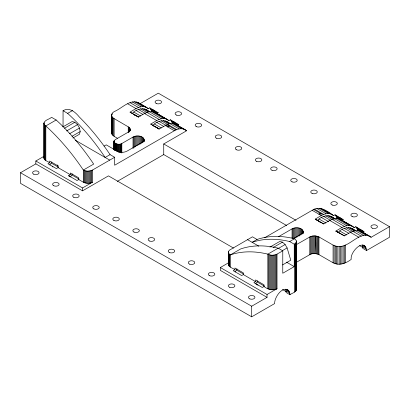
<?xml version="1.0" encoding="UTF-8"?>
<svg xmlns="http://www.w3.org/2000/svg" width="410" height="410" viewBox="0 0 410 410"><rect width="100%" height="100%" fill="white"/><g stroke="black" fill="none" stroke-linecap="round" stroke-linejoin="round"><path stroke-width="0.61" d="M83.327 182.204L78.735 179.549L78.735 177.853L70.315 172.989L70.315 174.691L58.066 167.618L58.066 165.917L49.641 161.058L49.641 162.755C47.821 161.279 44.224 160.715 43.911 157.891L43.921 123.307C44.536 119.781 49.349 119.412 51.578 117.332L56.17 119.986L59.558 123.149A154.088 88.996 60 0 1 93.67 164.082L83.327 170.047L83.327 182.204C86.136 183.675 89.703 183.675 92.516 182.204L92.516 170.047L114.662 157.261L114.662 165.22L174.378 130.744C178.032 128.55 183.234 127.551 186.627 130.744L163.739 143.961L163.739 154.57L286.595 225.5M43.993 158.48L44.003 122.718M44.229 159.049L44.239 124.466L43.921 123.307M44.618 159.598L44.628 125.009L44.239 124.466M45.151 160.095L45.161 125.511L44.628 125.009M45.817 160.546L45.823 125.957L45.161 125.511M84.101 182.583L84.101 170.427L83.327 170.047A154.068 88.985 60 0 0 45.823 125.957L56.17 119.986M84.972 182.891L84.972 170.734L84.101 170.427M85.915 183.116L85.915 170.96L84.972 170.734M86.905 183.255L86.905 171.098L85.915 170.96M87.919 183.301L87.919 171.144L90.871 170.734L92.516 170.047M88.939 183.255L88.939 171.098M89.928 183.116L89.928 170.96M90.871 182.891L90.871 170.734M91.737 182.583L91.737 170.427M247.553 239.655L252.135 242.32A154.068 88.99 60 0 1 289.66 241.546L294.252 244.201L294.252 266.618L282.767 273.25L282.777 250.817L277.022 254.133L277.016 288.722C272.752 291.079 267.581 289.322 263.999 286.513L263.999 284.812L255.579 279.953L255.579 281.649L243.33 274.577L243.33 272.881L234.909 268.017L234.909 269.718C232.926 268.002 228.836 267.52 228.411 264.414L228.411 252.258L228.729 251.099L229.651 250.054L252.463 236.821L257.049 239.486A154.068 88.99 60 0 1 287.835 237.359C290.69 238.302 295.877 237.451 296.471 241.362L296.471 289.419C296.051 292.53 291.956 293.007 289.978 294.723L286.149 292.514L285.734 289.885L289.562 292.094L289.978 294.723M228.493 264.998L228.493 251.668M228.729 265.572L228.729 253.416L228.411 252.258M229.118 266.116L229.118 253.959L228.729 253.416M229.651 266.618L229.651 254.461L229.118 253.959M230.312 267.064L230.317 254.907L229.651 254.461M267.827 288.722L267.838 254.133L278.185 248.163L282.777 250.817M268.601 289.106L268.611 254.518L267.838 254.133A154.068 88.99 60 0 0 230.317 254.907L240.66 248.942A154.088 89.001 60 0 1 274.797 247.42L278.185 248.163M269.472 289.414L269.483 254.825L268.611 254.518M270.415 289.639L270.421 255.051L269.483 254.825M271.405 289.773L271.415 255.189L270.421 255.051M272.419 289.819L272.43 255.235L275.377 254.825L277.022 254.133M273.439 289.773L273.444 255.189M274.428 289.639L274.439 255.051M275.371 289.414L275.377 254.825M276.237 289.106L276.248 254.518M294.57 292.074L294.57 244.017L295.764 243.068L296.471 241.362M295.231 291.623L295.231 243.571M295.764 291.126L295.764 243.068M296.153 290.577L296.153 242.525M296.394 290.008L296.394 240.778M117.388 138.242C115.302 136.843 111.781 135.843 111.592 132.825L111.592 115.143L112.535 112.873L114.129 111.607C121.642 108.84 131.251 97.247 139.928 103.781L158.301 93.178L389.5 226.658L389.5 237.267L366.535 250.525C364.5 236.99 349.797 252.047 351.221 259.366C346.24 263.23 339.075 266.1 333.079 262.769L318.954 254.615L315.341 253.559L315.377 235.883L312.358 236.022L310.544 236.555L296.169 244.744M144.069 141.435C145.043 135.679 136.714 134.849 133.03 137.058L121.816 143.526C119.33 145.765 111.166 143.034 115.169 139.687L128.248 132.138C130.667 131.19 130.667 127.776 128.248 126.833L113.247 118.08L112.017 116.686L111.592 115.143M303.103 233.254C304.077 227.494 295.748 226.668 292.063 228.872L278.452 236.729M43.911 157.891L43.993 157.307M111.592 132.825L111.699 132.04M228.411 264.414L228.493 263.825M62.863 126.915L72.15 121.55L74.83 122.267L77.51 124.645L79.473 128.043L80.191 131.548L79.473 134.229L72.918 138.016M144.069 140.174L143.459 141.353L142.214 142.357L126.972 151.157C123.963 152.735 120.14 152.735 117.132 151.157L106.216 144.858L104.084 146.088M303.103 231.988L301.939 233.705L293.242 238.799M49.825 165.03L51.793 162.006M70.494 176.961L72.462 173.942M235.089 271.989L237.057 268.97M255.758 283.925L257.726 280.901M155.211 112.355L156.769 113.508L158.178 112.694L149.758 107.83L148.348 108.645C142.67 103.643 135.151 109.06 130.062 112.13L138.483 116.993C143.377 114.282 149.312 109.455 155.211 112.355L169.017 120.581L170.427 119.766L178.847 124.63L177.438 125.439L178.519 126.065M167.459 119.428C161.56 116.522 155.626 121.355 150.731 124.066L159.049 129.037L167.546 124.291L169.848 123.589L174.065 123.589L185.069 129.596M315.223 219.207L315.326 219.094C320.415 216.019 327.938 210.602 333.612 215.609L335.021 214.794L343.447 219.657L342.037 220.467C336.359 215.465 328.835 220.882 323.746 223.957L315.223 219.207L319.539 221.523M335.892 231.137L336 231.025C341.084 227.955 348.608 222.538 354.286 227.54L355.695 226.73L364.116 231.588L362.707 232.403C357.028 227.396 349.51 232.818 344.42 235.888L335.892 231.137L340.208 233.459M131.994 113.637C136.489 108.655 144.412 106.713 149.665 111.786M152.663 125.573C157.158 120.591 165.081 118.649 170.334 123.723M317.709 220.206C322.173 215.414 329.865 213.887 334.929 218.75M337.932 232.531C342.422 227.55 350.35 225.613 355.598 230.681M63.053 126.731L63.053 110.72C69.341 106.769 75.46 112.227 79.294 116.963A154.068 88.985 60 0 1 110.064 154.626L114.662 157.261M63.053 110.72L67.645 113.37L72.56 110.536M64.452 128.263L74.83 122.267M66.584 130.954L77.51 124.645M69.638 133.721L79.473 128.043M71.996 136.284L80.191 131.548M233.536 248.081L108.46 175.875L82.543 190.84L35.844 163.877L35.844 160.997L44.152 156.2M289.562 292.094C283.899 283.428 274.121 297.317 274.664 303.564L251.699 316.822L20.5 183.342L20.5 172.733L35.844 163.877M49.641 162.755L47.95 163.733L56.37 168.597L58.066 167.618M69.495 176.592L68.619 175.664L70.315 174.691M110.064 154.626L105.15 157.46L75.24 140.179M176.736 129.596L167.546 124.291L169.058 125.998L167.531 126.88L169.058 125.998L175.905 129.95M78.735 179.549L77.039 180.528L68.619 175.664M35.844 160.997L82.543 187.959L92.516 182.204M117.306 181.374L163.739 154.57M257.049 239.486L252.135 242.32L258.787 246.159M264.655 237.738L312.179 210.304C318.821 205.574 326.473 210.361 332.054 214.456M220.344 267.52L267.043 294.482L267.043 297.358L220.344 270.395L220.344 267.52L228.652 262.723M312.179 210.304L321.363 215.609L320.553 213.461L319.026 214.256L320.553 213.461L323.721 214.456L314.537 209.151M269.959 247.107L279.789 241.428L282.469 242.146L285.15 244.524L287.113 247.922L290.762 260.191L282.562 264.921M273.183 247.512L282.469 242.146M234.909 269.718L233.213 270.697L241.633 275.556L243.33 274.577M289.66 241.546L294.57 238.712M278.047 248.624L285.15 244.524M282.193 250.761L287.113 247.922M294.252 244.201L294.57 244.017M255.579 281.649L253.882 282.628L262.303 287.492L263.999 286.513M296.169 262.426L310.544 254.231L312.358 253.703L315.341 253.559M316.371 236.022L316.371 253.703L315.377 235.883L318.954 236.934L333.079 245.088C336.825 247.051 341.581 247.051 345.328 245.088C352.841 242.32 362.45 230.727 371.127 237.267L389.5 226.658M267.043 294.482L277.016 288.722M20.5 172.733L251.699 306.214L267.043 297.358M86.905 171.098L87.919 171.144M271.415 255.189L272.43 255.235M169.058 125.998L165.189 125.439L174.378 130.744M256.265 284.632L258.1 285.063M158.178 112.694L151.464 110.792L154.657 112.581M178.314 124.45L172.133 122.723L173.732 123.62M153.709 126.275L154.837 126.603M176.387 125.111L178.001 125.726M149.758 107.83L151.054 109.757L157.466 113.288M170.427 119.766L171.728 121.688L178.135 125.219M342.827 220.134L336.323 216.716L335.021 214.794L342.734 220.247M364.018 232.378L356.992 228.652L355.695 226.73L363.404 232.183M154.954 111.623L150.706 109.239L153.97 110.264L155.718 113.175M175.623 123.559L171.375 121.17L174.634 122.195L176.136 124.594M109.752 160.1L105.15 157.46A154.068 88.985 60 0 0 67.645 113.37M138.365 102.633L146.79 107.497M340.474 219.319L352.723 226.392M361.143 231.255L369.569 236.114M140.456 104.089L148.348 108.645M156.769 113.508L169.017 120.581M179.6 126.69L186.627 130.744M324.428 210.304L333.612 215.609M343.631 221.39L344.697 222.005M345.763 222.62L354.286 227.54M362.707 232.403L371.127 237.267M136.55 101.931L144.976 106.795M153.396 111.658L165.645 118.726M174.065 123.589L183.249 128.894M321.05 208.454L330.24 213.759M338.66 218.617L350.909 225.69M359.329 230.553L367.749 235.412M134.526 101.695L142.946 106.559M151.367 111.423L163.616 118.49M172.036 123.354L181.225 128.658M319.026 208.218L328.21 213.523M336.636 218.381L348.884 225.454M357.305 230.317L365.725 235.176M132.338 101.931L140.758 106.795M149.178 111.658L161.427 118.726M169.848 123.589L179.037 128.894M316.838 208.454L326.022 213.759M334.442 218.617L346.691 225.69M363.537 235.412L350.33 227.837M144.392 108.942L149.132 111.674M165.066 120.873L169.801 123.61M329.66 215.901L334.396 218.638M333.207 218.13L334.258 218.735M142.557 108.645L148.343 111.986M163.226 120.576L169.012 123.922M327.821 215.604L334.135 219.253M348.49 227.54L354.809 231.184M130.037 102.633L138.457 107.497M146.877 112.355L159.126 119.428M332.141 219.319L344.39 226.392M352.815 231.255L361.236 236.114M140.497 108.804L146.816 112.448M161.166 120.735L167.485 124.384M325.765 215.762L332.079 219.411M346.435 227.699L352.749 231.342M313.706 209.51L320.553 213.461M138.36 109.419L145.201 113.37M159.029 121.35L165.871 125.301M323.623 216.383L330.465 220.329M344.292 228.314L351.134 232.265M127.679 103.781L136.099 108.645M144.52 113.508L156.769 120.581M329.789 220.467L342.037 227.54M350.458 232.403L358.878 237.267M136.099 110.5L142.941 114.451M156.769 122.436L163.611 126.388M321.363 217.464L328.733 221.718M342.037 229.4L348.879 233.346M133.788 112.068L140.63 116.015M154.457 123.999L161.304 127.951M319.057 219.027L325.899 222.978M339.726 230.963L346.568 234.909M363.28 245.083L364.92 246.026M362.327 244.954L365.612 246.851M366.12 247.896L362.291 245.682L362.707 248.316L366.535 250.525M130.062 112.13L138.483 116.993M150.731 124.066L159.152 128.924M315.326 219.094L323.746 223.957M336 231.025L344.42 235.888M362.599 246.922L366.427 249.131M359.585 245.631L362.917 247.553M163.739 143.961L296.005 220.324M286.493 262.144L294.252 266.618M286.723 289.281L288.363 290.229M285.775 289.158L289.055 291.049M286.047 291.12L289.875 293.329M282.475 289.511L286.359 291.751M51.081 162.965L58.451 167.218M71.75 174.896L79.12 179.149M236.344 269.923L243.186 273.875M257.019 281.86L264.383 286.113M154.944 126.495L159.049 129.037M134.275 114.564L138.38 117.106M360.723 231.389L356.992 228.652L357.848 230.825M340.054 219.452L336.323 216.716L337.179 218.889M322.865 209.151L324.038 210.017M175.88 124.291L177.048 125.152M363.655 231.947L359.903 229.159L361.656 232.07M342.986 220.016L339.239 217.228L340.987 220.139M360.887 230.517L362.86 232.132M340.218 218.586L342.191 220.196M351.913 228.554L352.872 229.359M331.244 216.623L332.202 217.423M166.65 121.591L167.608 122.395M145.98 109.66L146.934 110.464M319.431 221.636L320.266 222.476M134.167 114.672L135.003 115.517M52.157 166.163L52.941 166.988M57.451 164.943L58.066 165.917M296.153 288.261L296.471 289.419M171.728 121.688L172.584 123.861M151.054 109.757L151.915 111.925M345.328 245.088L345.328 262.769M344.292 245.6L344.292 263.276M343.134 246.01L343.134 263.686M341.878 246.307L341.878 263.989M340.556 246.492L340.556 264.173M339.203 246.553L339.203 264.235M337.85 246.492L337.85 264.173M336.528 246.307L336.528 263.989M335.272 246.01L335.272 263.686M334.114 245.6L334.114 263.276M333.079 245.088L333.079 262.769M318.954 236.934L318.954 254.615M318.18 236.555L318.18 254.231M317.314 236.247L317.314 253.923M314.362 235.837L314.362 253.518M313.348 235.883L313.348 253.564M312.358 236.022L312.358 253.703M311.415 236.247L311.415 253.923M310.544 236.555L310.544 254.231M309.77 236.934L309.77 254.615M303.144 231.368L303.144 233.264M303.01 230.753L303.01 233.28M302.708 230.164L302.708 233.321M302.237 229.605L302.237 234.023M301.611 229.103L301.611 234.151M300.853 228.662L300.853 234.976M299.982 228.303L299.982 235.248M299.018 228.032L299.018 236.242M297.988 227.852L297.988 236.063M296.922 227.775L296.922 237.252M296.686 244.488L296.686 262.169M295.851 227.801L295.851 237.908M294.8 227.929L294.8 238.666M293.801 228.155L293.801 238.892M292.878 228.472L292.878 238.574M292.063 228.872L292.063 238.343M251.699 306.214L251.699 316.822M144.11 139.554L144.11 141.445M143.977 138.939L143.977 141.465M143.674 138.344L143.674 141.501M143.203 137.786L143.203 142.208M142.577 137.283L142.577 142.337M141.819 136.848L141.819 143.162M140.948 136.484L140.948 143.433M139.984 136.212L139.984 144.422M138.954 136.038L138.954 144.243M137.888 135.961L137.888 145.432M136.817 135.987L136.817 145.458M135.766 136.115L135.766 146.847M134.767 136.34L134.767 147.072M133.845 136.653L133.845 148.02M133.03 137.058L133.03 148.42M130.154 129.483L130.154 130.749M129.832 128.325L129.832 130.851M129.442 127.782L129.442 131.569M128.909 127.279L128.909 132.333M128.248 126.833L128.248 132.512M121.816 143.526L121.816 153.002M121.298 143.782L121.298 152.623M120.719 143.987L120.719 152.197M120.094 144.135L120.094 152.346M119.433 144.228L119.433 152.438M118.756 144.258L118.756 152.469M118.075 144.228L118.075 151.808M117.414 144.135L117.414 151.715M116.788 143.987L116.788 151.567M116.209 143.782L116.209 150.726M115.692 143.526L115.692 150.475M115.169 143.223L115.169 150.173M114.723 142.926L114.723 150.506M114.369 142.593L114.369 150.168M114.129 118.68L114.129 136.361M114.108 140.686L114.108 149.809M113.949 141.066L113.949 149.424M113.898 141.455L113.898 149.665M113.247 118.08L113.247 135.761M112.535 117.414L112.535 135.095M112.017 113.596L112.017 114.861M112.017 116.686L112.017 134.367M111.699 114.359L111.699 133.604M82.543 187.959L82.543 190.84M130.072 128.899L130.047 130.8L130.072 128.899M33.728 174.173A3.249 1.876 0 0 0 39.011 173.056A3.249 1.876 0 0 0 34.696 170.975A3.249 1.876 0 0 0 33.728 174.173M53.787 185.756A3.249 1.876 0 0 0 59.071 184.638A3.249 1.876 0 0 0 54.755 182.552A3.249 1.876 0 0 0 53.787 185.756M256.506 161.355A3.249 1.876 0 0 0 261.79 160.238A3.249 1.876 0 0 0 257.475 158.157A3.249 1.876 0 0 0 256.506 161.355M73.841 197.333A3.249 1.876 0 0 0 79.125 196.216A3.249 1.876 0 0 0 74.81 194.135A3.249 1.876 0 0 0 73.841 197.333M352.262 216.613A3.249 1.876 0 0 0 357.366 215.245A3.249 1.876 0 0 0 352.764 213.374A3.249 1.876 0 0 0 352.262 216.613M229.774 287.328A3.249 1.876 0 0 0 234.879 285.965A3.249 1.876 0 0 0 230.271 284.094A3.249 1.876 0 0 0 229.774 287.328M272.035 170.288A3.249 1.876 0 0 0 277.134 168.925A3.249 1.876 0 0 0 272.532 167.054A3.249 1.876 0 0 0 272.035 170.288M249.833 298.91A3.249 1.876 0 0 0 254.933 297.542A3.249 1.876 0 0 0 250.331 295.677A3.249 1.876 0 0 0 249.833 298.91M209.715 275.751A3.249 1.876 0 0 0 214.82 274.382A3.249 1.876 0 0 0 210.217 272.517A3.249 1.876 0 0 0 209.715 275.751M372.321 228.191A3.249 1.876 0 0 0 377.425 226.822A3.249 1.876 0 0 0 372.823 224.957A3.249 1.876 0 0 0 372.321 228.191M134.014 232.075A3.249 1.876 0 0 0 139.297 230.958A3.249 1.876 0 0 0 134.982 228.872A3.249 1.876 0 0 0 134.014 232.075M93.9 208.915A3.249 1.876 0 0 0 99.184 207.798A3.249 1.876 0 0 0 94.869 205.712A3.249 1.876 0 0 0 93.9 208.915M113.959 220.493A3.249 1.876 0 0 0 119.243 219.376A3.249 1.876 0 0 0 114.928 217.295A3.249 1.876 0 0 0 113.959 220.493M312.148 193.453A3.249 1.876 0 0 0 317.253 192.085A3.249 1.876 0 0 0 312.645 190.214A3.249 1.876 0 0 0 312.148 193.453M332.208 205.031A3.249 1.876 0 0 0 337.307 203.662A3.249 1.876 0 0 0 332.705 201.797A3.249 1.876 0 0 0 332.208 205.031M292.089 181.871A3.249 1.876 0 0 0 297.194 180.502A3.249 1.876 0 0 0 292.591 178.637A3.249 1.876 0 0 0 292.089 181.871M189.661 264.168A3.249 1.876 0 0 0 194.76 262.8A3.249 1.876 0 0 0 190.158 260.934A3.249 1.876 0 0 0 189.661 264.168M169.602 252.591A3.249 1.876 0 0 0 174.701 251.222A3.249 1.876 0 0 0 170.099 249.357A3.249 1.876 0 0 0 169.602 252.591M149.542 241.008A3.249 1.876 0 0 0 154.647 239.64A3.249 1.876 0 0 0 150.045 237.774A3.249 1.876 0 0 0 149.542 241.008M176.274 115.036A3.249 1.876 0 0 0 181.558 113.918A3.249 1.876 0 0 0 177.243 111.833A3.249 1.876 0 0 0 176.274 115.036M156.215 103.453A3.249 1.876 0 0 0 161.499 102.336A3.249 1.876 0 0 0 157.184 100.255A3.249 1.876 0 0 0 156.215 103.453M196.334 126.613A3.249 1.876 0 0 0 201.617 125.501A3.249 1.876 0 0 0 197.302 123.415A3.249 1.876 0 0 0 196.334 126.613M216.388 138.196A3.249 1.876 0 0 0 221.672 137.078A3.249 1.876 0 0 0 217.356 134.998A3.249 1.876 0 0 0 216.388 138.196M236.447 149.773A3.249 1.876 0 0 0 241.731 148.661A3.249 1.876 0 0 0 237.416 146.575A3.249 1.876 0 0 0 236.447 149.773"/></g></svg>
